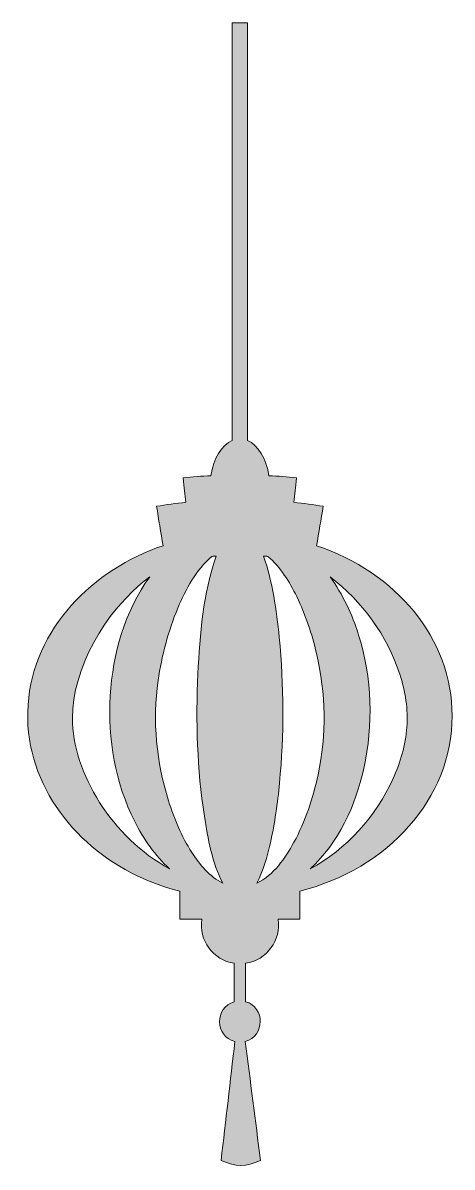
# Model space of a CAD drawing. Header units: inches. Extents: x 0 to 38, y 0 to 102.
import ezdxf

# ---------------------------------------------------------------- set-up
doc = ezdxf.new("R2010")
doc.units = ezdxf.units.IN
doc.header["$MEASUREMENT"] = 0
doc.layers.add('Layer 1', color=7, linetype='Continuous')

msp = doc.modelspace()

# ---------------------------------------------------------------- hatches: boundary and pattern name
at = {"layer": 'Layer 1', "true_color": 0xbe1e2d}
h = msp.add_hatch(color=242, dxfattribs=at)
h.dxf.hatch_style = 2
edge = h.paths.add_edge_path()
edge.add_spline(control_points=[(25.67, 55.11), (25.87, 56.28), (26.07, 57.44), (26.27, 58.61), (25.39, 58.75), (24.52, 58.87), (23.66, 58.97), (23.74, 59.67), (23.8, 60.25), (23.9, 61.15), (23.07, 61.23), (22.25, 61.29), (21.44, 61.33), (21.21, 62.86), (20.47, 64.06), (19.54, 64.46), (19.54, 64.46), (19.54, 101.6), (19.54, 101.6), (19.54, 101.6), (18.18, 101.6), (18.18, 101.6), (18.18, 101.6), (18.18, 64.46), (18.18, 64.46), (17.24, 64.06), (16.51, 62.86), (16.28, 61.33), (15.46, 61.29), (14.64, 61.23), (13.82, 61.15), (13.91, 60.25), (13.98, 59.67), (14.05, 58.97), (13.19, 58.87), (12.32, 58.75), (11.45, 58.61), (11.64, 57.44), (11.84, 56.28), (12.04, 55.11), (5.82, 53.03), (0.5, 47.73), (0.03, 40.95), (-0.42, 34.31), (3.92, 28.53), (9.74, 25.76), (10.95, 25.18), (12.22, 24.72), (13.53, 24.39), (13.53, 24.39), (13.53, 21.9), (13.53, 21.9), (13.53, 21.9), (15.47, 21.9), (15.47, 21.9), (15.18, 20.04), (16.48, 18.25), (18.35, 17.97), (18.35, 17.97), (18.35, 14.56), (18.35, 14.56), (16.59, 14.05), (16.63, 11.46), (18.41, 11.02), (18.01, 7.5), (17.6, 3.97), (17.19, 0.45), (18.48, -0.15), (19.4, -0.15), (20.69, 0.45), (20.24, 3.98), (19.78, 7.5), (19.34, 11.03), (21.09, 11.5), (21.11, 14.06), (19.37, 14.56), (19.37, 14.56), (19.37, 17.97), (19.37, 17.97), (21.24, 18.25), (22.54, 20.04), (22.25, 21.9), (22.25, 21.9), (24.19, 21.9), (24.19, 21.9), (24.19, 21.9), (24.19, 24.39), (24.19, 24.39), (32, 26.37), (37.72, 32.59), (37.72, 39.97), (37.72, 46.87), (32.72, 52.76), (25.67, 55.11)], knot_values=[0, 0, 0, 0, 1, 1, 1, 2, 2, 2, 3, 3, 3, 4, 4, 4, 5, 5, 5, 6, 6, 6, 7, 7, 7, 8, 8, 8, 9, 9, 9, 10, 10, 10, 11, 11, 11, 12, 12, 12, 13, 13, 13, 14, 14, 14, 15, 15, 15, 16, 16, 16, 17, 17, 17, 18, 18, 18, 19, 19, 19, 20, 20, 20, 21, 21, 21, 22, 22, 22, 23, 23, 23, 24, 24, 24, 25, 25, 25, 26, 26, 26, 27, 27, 27, 28, 28, 28, 29, 29, 29, 30, 30, 30, 31, 31, 31, 31], degree=3, periodic=1)
edge = h.paths.add_edge_path()
edge.add_spline(control_points=[(16.74, 54.18), (15.61, 50.86), (15.29, 47.21), (15.13, 43.72), (14.93, 39.51), (15.06, 35.23), (15.7, 31.06), (16.01, 29.05), (16.39, 26.9), (17.35, 25.09), (16.17, 25.67), (15.28, 26.75), (14.58, 27.84), (13.67, 29.25), (13.02, 30.82), (12.52, 32.42), (11.43, 35.88), (11.08, 39.52), (11.59, 43.12), (11.91, 45.32), (12.48, 47.5), (13.34, 49.55), (14.05, 51.23), (14.97, 52.96), (16.37, 54.16), (16.49, 54.17), (16.62, 54.17), (16.74, 54.18)], knot_values=[0, 0, 0, 0, 1, 1, 1, 2, 2, 2, 3, 3, 3, 4, 4, 4, 5, 5, 5, 6, 6, 6, 7, 7, 7, 8, 8, 8, 9, 9, 9, 9], degree=3, periodic=1)
edge = h.paths.add_edge_path()
edge.add_spline(control_points=[(21.57, 28.69), (21.96, 30.44), (22.21, 32.22), (22.38, 34), (22.78, 38.31), (22.78, 42.67), (22.35, 46.97), (22.11, 49.4), (21.76, 51.87), (20.97, 54.18), (21.1, 54.17), (21.22, 54.17), (21.35, 54.16), (22.46, 53.2), (23.26, 51.89), (23.91, 50.58), (24.69, 48.97), (25.26, 47.26), (25.67, 45.52), (26.5, 41.96), (26.58, 38.32), (25.81, 34.74), (25.36, 32.66), (24.68, 30.6), (23.66, 28.73), (22.89, 27.31), (21.85, 25.82), (20.36, 25.09), (20.96, 26.2), (21.29, 27.46), (21.57, 28.69)], knot_values=[0, 0, 0, 0, 1, 1, 1, 2, 2, 2, 3, 3, 3, 4, 4, 4, 5, 5, 5, 6, 6, 6, 7, 7, 7, 8, 8, 8, 9, 9, 9, 10, 10, 10, 10], degree=3, periodic=1)
edge = h.paths.add_edge_path()
edge.add_spline(control_points=[(10.85, 52.35), (8.64, 49.29), (7.55, 45.48), (7.34, 41.75), (7.12, 37.94), (7.78, 34), (9.51, 30.58), (10.3, 29.02), (11.32, 27.56), (12.61, 26.37), (7.52, 29.14), (3.98, 34.9), (3.98, 39.79), (3.98, 44.09), (6.72, 49.22), (10.85, 52.35)], knot_values=[0, 0, 0, 0, 1, 1, 1, 2, 2, 2, 3, 3, 3, 4, 4, 4, 5, 5, 5, 5], degree=3, periodic=1)
edge = h.paths.add_edge_path()
edge.add_spline(control_points=[(29.87, 35.3), (30.73, 39.18), (30.6, 43.34), (29.41, 47.15), (28.84, 49), (28, 50.78), (26.87, 52.35), (29.72, 50.18), (31.96, 47.09), (33.07, 43.68), (33.56, 42.16), (33.82, 40.57), (33.7, 38.97), (33.58, 37.38), (33.12, 35.81), (32.45, 34.35), (30.94, 31.03), (28.32, 28.12), (25.11, 26.37), (27.62, 28.7), (29.14, 31.99), (29.87, 35.3)], knot_values=[0, 0, 0, 0, 1, 1, 1, 2, 2, 2, 3, 3, 3, 4, 4, 4, 5, 5, 5, 6, 6, 6, 7, 7, 7, 7], degree=3, periodic=1)

# ---------------------------------------------------------------- linework, layer by layer
at = {"layer": 'Layer 1', "lineweight": 0}
for points, knots in [([(25.67, 55.11), (25.87, 56.28), (26.07, 57.44), (26.27, 58.61), (25.39, 58.75), (24.52, 58.87), (23.66, 58.97), (23.74, 59.67), (23.8, 60.25), (23.9, 61.15), (23.07, 61.23), (22.25, 61.29), (21.44, 61.33), (21.21, 62.86), (20.47, 64.06), (19.54, 64.46), (19.54, 64.46), (19.54, 101.6), (19.54, 101.6), (19.54, 101.6), (18.18, 101.6), (18.18, 101.6), (18.18, 101.6), (18.18, 64.46), (18.18, 64.46), (17.24, 64.06), (16.51, 62.86), (16.28, 61.33), (15.46, 61.29), (14.64, 61.23), (13.82, 61.15), (13.91, 60.25), (13.98, 59.67), (14.05, 58.97), (13.19, 58.87), (12.32, 58.75), (11.45, 58.61), (11.64, 57.44), (11.84, 56.28), (12.04, 55.11), (5.82, 53.03), (0.5, 47.73), (0.03, 40.95), (-0.42, 34.31), (3.92, 28.53), (9.74, 25.76), (10.95, 25.18), (12.22, 24.72), (13.53, 24.39), (13.53, 24.39), (13.53, 21.9), (13.53, 21.9), (13.53, 21.9), (15.47, 21.9), (15.47, 21.9), (15.18, 20.04), (16.48, 18.25), (18.35, 17.97), (18.35, 17.97), (18.35, 14.56), (18.35, 14.56), (16.59, 14.05), (16.63, 11.46), (18.41, 11.02), (18.01, 7.5), (17.6, 3.97), (17.19, 0.45), (18.48, -0.15), (19.4, -0.15), (20.69, 0.45), (20.24, 3.98), (19.78, 7.5), (19.34, 11.03), (21.09, 11.5), (21.11, 14.06), (19.37, 14.56), (19.37, 14.56), (19.37, 17.97), (19.37, 17.97), (21.24, 18.25), (22.54, 20.04), (22.25, 21.9), (22.25, 21.9), (24.19, 21.9), (24.19, 21.9), (24.19, 21.9), (24.19, 24.39), (24.19, 24.39), (32, 26.37), (37.72, 32.59), (37.72, 39.97), (37.72, 46.87), (32.72, 52.76), (25.67, 55.11)], [0, 0, 0, 0, 1, 1, 1, 2, 2, 2, 3, 3, 3, 4, 4, 4, 5, 5, 5, 6, 6, 6, 7, 7, 7, 8, 8, 8, 9, 9, 9, 10, 10, 10, 11, 11, 11, 12, 12, 12, 13, 13, 13, 14, 14, 14, 15, 15, 15, 16, 16, 16, 17, 17, 17, 18, 18, 18, 19, 19, 19, 20, 20, 20, 21, 21, 21, 22, 22, 22, 23, 23, 23, 24, 24, 24, 25, 25, 25, 26, 26, 26, 27, 27, 27, 28, 28, 28, 29, 29, 29, 30, 30, 30, 31, 31, 31, 31]), ([(16.74, 54.18), (15.61, 50.86), (15.29, 47.21), (15.13, 43.72), (14.93, 39.51), (15.06, 35.23), (15.7, 31.06), (16.01, 29.05), (16.39, 26.9), (17.35, 25.09), (16.17, 25.67), (15.28, 26.75), (14.58, 27.84), (13.67, 29.25), (13.02, 30.82), (12.52, 32.42), (11.43, 35.88), (11.08, 39.52), (11.59, 43.12), (11.91, 45.32), (12.48, 47.5), (13.34, 49.55), (14.05, 51.23), (14.97, 52.96), (16.37, 54.16), (16.49, 54.17), (16.62, 54.17), (16.74, 54.18)], [0, 0, 0, 0, 1, 1, 1, 2, 2, 2, 3, 3, 3, 4, 4, 4, 5, 5, 5, 6, 6, 6, 7, 7, 7, 8, 8, 8, 9, 9, 9, 9]), ([(21.57, 28.69), (21.96, 30.44), (22.21, 32.22), (22.38, 34), (22.78, 38.31), (22.78, 42.67), (22.35, 46.97), (22.11, 49.4), (21.76, 51.87), (20.97, 54.18), (21.1, 54.17), (21.22, 54.17), (21.35, 54.16), (22.46, 53.2), (23.26, 51.89), (23.91, 50.58), (24.69, 48.97), (25.26, 47.26), (25.67, 45.52), (26.5, 41.96), (26.58, 38.32), (25.81, 34.74), (25.36, 32.66), (24.68, 30.6), (23.66, 28.73), (22.89, 27.31), (21.85, 25.82), (20.36, 25.09), (20.96, 26.2), (21.29, 27.46), (21.57, 28.69)], [0, 0, 0, 0, 1, 1, 1, 2, 2, 2, 3, 3, 3, 4, 4, 4, 5, 5, 5, 6, 6, 6, 7, 7, 7, 8, 8, 8, 9, 9, 9, 10, 10, 10, 10]), ([(10.85, 52.35), (8.64, 49.29), (7.55, 45.48), (7.34, 41.75), (7.12, 37.94), (7.78, 34), (9.51, 30.58), (10.3, 29.02), (11.32, 27.56), (12.61, 26.37), (7.52, 29.14), (3.98, 34.9), (3.98, 39.79), (3.98, 44.09), (6.72, 49.22), (10.85, 52.35)], [0, 0, 0, 0, 1, 1, 1, 2, 2, 2, 3, 3, 3, 4, 4, 4, 5, 5, 5, 5]), ([(29.87, 35.3), (30.73, 39.18), (30.6, 43.34), (29.41, 47.15), (28.84, 49), (28, 50.78), (26.87, 52.35), (29.72, 50.18), (31.96, 47.09), (33.07, 43.68), (33.56, 42.16), (33.82, 40.57), (33.7, 38.97), (33.58, 37.38), (33.12, 35.81), (32.45, 34.35), (30.94, 31.03), (28.32, 28.12), (25.11, 26.37), (27.62, 28.7), (29.14, 31.99), (29.87, 35.3)], [0, 0, 0, 0, 1, 1, 1, 2, 2, 2, 3, 3, 3, 4, 4, 4, 5, 5, 5, 6, 6, 6, 7, 7, 7, 7])]:
    msp.add_open_spline(points, degree=3, knots=knots, dxfattribs=at)

doc.saveas('drawing.dxf')
